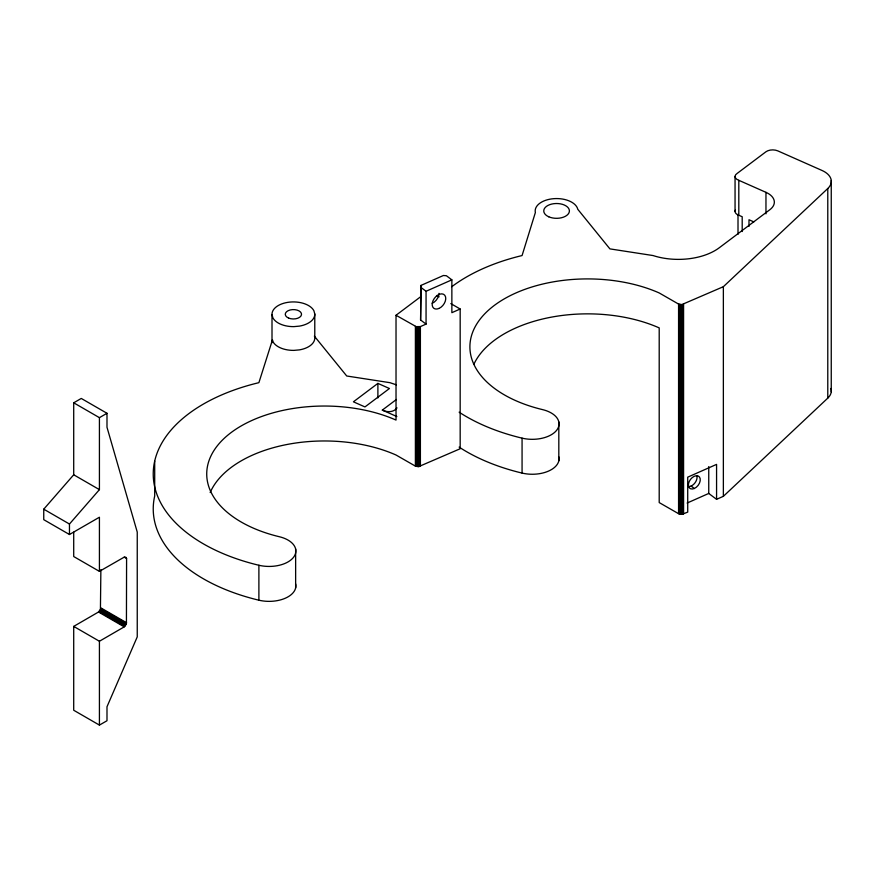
<?xml version="1.0" encoding="UTF-8"?>
<svg xmlns="http://www.w3.org/2000/svg" width="875" height="875" viewBox="0 0 875 875"><rect width="100%" height="100%" fill="white"/><g stroke="black" fill="none" stroke-linecap="round" stroke-linejoin="round"><path stroke-width="1.31" d="M99.422 571.375L99.422 517.223L69.464 534.516L43.75 519.673L43.75 509.184L73.708 474.786L73.708 402.806L81.266 398.442L106.991 413.284L106.991 427.262L137.244 532.077L137.244 636.88L106.991 706.759L106.991 720.738L99.422 725.102L99.422 641.255L124.217 626.872L126.427 623.503L126.591 558.502L125.77 557.189L124.217 557.134L99.422 571.375L73.708 556.533L73.708 532.164M99.422 725.102L73.708 710.248L73.708 626.402L98.503 612.019L100.428 609.427L100.877 569.625M420.984 296.483L396.025 315.262L416.161 326.627L420.394 326.572L426.059 324.111L420.591 319.998L420.984 285.425L443.395 275.505L446.392 275.734L451.861 279.847L451.861 312.681L460.173 309.006L460.173 448.755L418.731 466.605L415.395 466.123L396.025 455.011A117.666 67.933 0 0 0 210.175 492.559M420.591 319.998L420.984 285.425M272.005 341.884L272.005 314.584A21.394 12.348 0 0 1 290.084 302.072A21.394 12.348 0 0 1 313.917 310.789L314.781 313.972L314.781 337.728A21.394 12.348 0 0 1 299.436 349.88L293.923 350.383A21.394 12.348 0 0 1 272.869 341.523L272.442 339.938L258.891 382.67A171.15 98.82 0 0 0 153.234 473.966A171.15 98.82 0 0 0 258.891 565.261L258.891 600.195A26.742 15.444 0 0 0 295.641 583.92M69.464 534.516L69.464 524.038L99.422 489.639L99.422 417.659L73.708 402.806M459.134 412.169A171.15 98.82 0 0 0 522.069 438.145A26.742 15.444 0 0 0 557.014 429.789A26.742 15.444 0 0 0 542.544 409.609A117.666 67.933 0 0 1 485.669 312.878A117.666 67.933 0 0 1 659.203 292.95L678.573 304.073L681.909 304.555L723.363 286.694L827.783 188.508A23.745 13.705 0 0 0 822.008 170.461L777.875 150.905A8.553 4.944 0 0 0 765.877 151.823L737.22 173.381A7.722 4.463 0 0 0 738.806 180.305L738.806 215.25L742.197 216.748L742.197 231.525M708.75 466.572L708.75 493.445L716.57 499.33L723.363 496.322L827.783 398.125A23.745 13.705 0 0 0 830.9 388.467M377.891 383.392L353.413 401.811L364.952 406.93L389.441 388.511L377.891 383.392L377.891 397.939M396.856 416.544L382.309 410.102L396.419 399.481M99.422 417.659L106.991 413.284M420.591 287.164L426.059 291.277L451.861 279.847M687.116 503.038L708.75 493.445M473.911 364.208A117.666 67.933 0 0 1 659.203 327.895L659.203 502.578L678.573 513.691L682.763 514.073L687.717 512.105L687.717 477.17L716.57 464.384L716.57 499.33M396.342 384.825L389.889 382.67L346.73 375.998L314.355 336.142M738.806 180.305L765.964 192.336A21.394 12.348 0 0 1 769.912 209.661L719.327 247.723A51.625 29.805 0 0 1 653.067 255.555L609.908 248.883L577.784 209.3A21.394 12.348 0 0 0 553.788 198.669A21.394 12.348 0 0 0 535.369 212.527L522.069 255.555A171.15 98.82 0 0 0 451.784 286.694M753.834 221.9L748.989 219.756L748.989 226.406M436.778 295.488L439.119 296.844M450.822 303.592L460.173 309.006M73.708 474.786L99.422 489.639M43.75 509.184L69.464 524.038M124.261 557.156L126.591 558.502M100.877 607.906L126.591 622.748M100.702 608.661L126.427 623.503M100.428 609.427L126.142 624.269M100.045 610.17L125.77 625.023M99.586 610.87L125.311 625.713M99.072 611.494L124.786 626.347M98.503 612.019L124.217 626.872M73.708 626.402L99.422 641.255M691.108 486.062L694.323 488.48A7.492 4.845 -53 0 0 699.475 477.028A7.492 4.845 -53 0 0 689.183 481.589A7.492 4.845 -53 0 0 694.323 488.48M272.005 314.584L272.869 317.767A21.394 12.348 0 0 0 293.923 326.627L299.436 326.123A21.394 12.348 0 0 0 314.781 313.972M831.25 180.502L831.25 391.803M827.783 188.508L827.783 398.125M765.964 192.336L765.964 213.839M738.008 214.386L738.008 234.347M735.055 176.4L735.055 211.334M723.363 286.694L723.363 496.322M683.583 304.259L683.583 513.887M682.763 304.456L682.763 514.073M681.909 304.555L681.909 514.172M681.034 304.566L681.034 514.194M680.159 304.489L680.159 514.106M679.339 304.325L679.339 513.942M678.573 304.073L678.573 513.691M558.819 421.859L558.819 460.83M522.069 438.145L522.069 473.08A171.15 98.82 0 0 1 459.134 447.103M426.059 291.277L426.059 324.111M420.394 326.572L420.394 466.32M419.584 326.758L419.584 466.506M418.731 326.856L418.731 466.605M417.845 326.878L417.845 466.616M416.981 326.791L416.981 466.539M416.161 326.627L416.161 466.375M415.395 326.375L415.395 466.123M396.025 315.262L396.025 420.077A117.666 67.933 0 0 0 222.491 440.005A117.666 67.933 0 0 0 279.366 536.736A26.742 15.444 0 0 1 293.836 556.905A26.742 15.444 0 0 1 258.891 565.261M295.641 548.986L295.641 587.945M272.442 339.938L272.442 342.617M154.7 461.07L154.7 496.005A171.15 98.82 0 0 0 258.891 600.195M558.819 456.805A26.742 15.444 0 0 1 522.069 473.08M738.806 215.25A7.722 4.463 0 0 1 735.438 210.022M696.85 475.825A7.492 4.845 -53 0 1 694.728 483.197A7.492 4.845 -53 0 1 688.144 486.555M438.977 293.355A8.553 5.545 -53 0 1 432.184 303.352M397.009 407.881A21.394 13.858 53 0 1 382.309 410.102M548.756 216.792A12.841 7.416 0 0 0 569.297 211.881A12.841 7.416 0 0 0 551.666 204.072A12.841 7.416 0 0 0 548.756 216.792M438.966 308.448A8.553 5.545 -53 0 0 444.839 295.356A8.553 5.545 -53 0 0 433.081 300.573A8.553 5.545 -53 0 0 438.966 308.448M288.608 318.073A8.127 4.692 0 0 0 301.481 314.77A8.127 4.692 0 0 0 290.095 309.991A8.127 4.692 0 0 0 288.608 318.073"/></g></svg>
